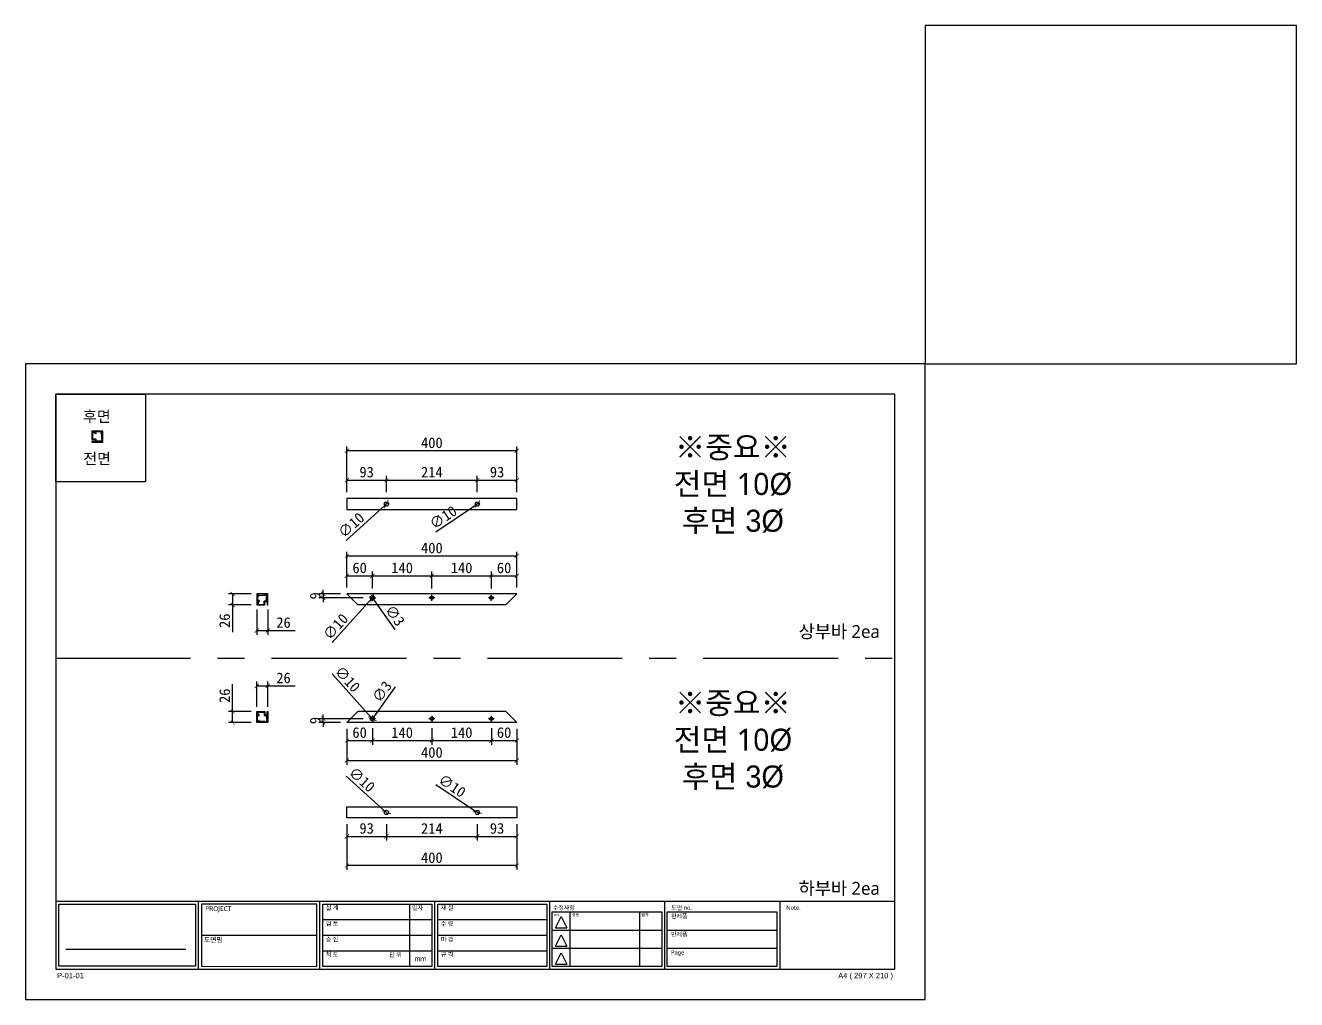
# Model space of a CAD drawing. Header units: millimetres. Extents: x -44117 to 256353, y -2095463 to 65325.
# Drawn here: x -36041 to -33049, y 52396 to 54691 of the extents above; entities that cross this region are included whole.
import ezdxf

# ---------------------------------------------------------------- set-up
doc = ezdxf.new("R2010")
doc.units = ezdxf.units.MM
doc.header["$LTSCALE"] = 10
doc.linetypes.add('CENTER', pattern=[50.8, 31.75, -6.35, 6.35, -6.35])
doc.layers.add('cen', color=1, linetype='CENTER')
doc.layers.add('도면층2', color=3, linetype='CENTER')
doc.styles.add('고딕', font='')
doc.styles.get('고딕').set_extended_font_data('HYgtrE')
doc.dimstyles.new('ISO-25', dxfattribs={"dimtxt": 2.5, "dimasz": 2.5, "dimexe": 1, "dimexo": 1, "dimtad": 1, "dimtxsty": 'Standard', "dimblk": 'ARCHTICK', "dimcen": 2.5, "dimadec": 0, "dimazin": 0, "dimtfac": 1, "dimtmove": 0, "dimatfit": 3, "dimfxl": 0, "dimarcsym": 0})

# ---------------------------------------------------------------- blocks, each defined once
blk = doc.blocks.new('A$C2EC13F1B')
at = {"color": 7}
for p, q in [((-3.67, -0.83), (-1.17, 4.17)), ((-1.17, 4.17), (1.33, -0.83))]:
    blk.add_line(p, q, dxfattribs=at)
blk.add_lwpolyline([(-3.67, -0.83), (1.33, -0.83)], dxfattribs=at)
blk = doc.blocks.new('a4 1scale')
at = {"color": 8}
for p, q in [((-15144.83, -4477.05), (-14867.83, -4477.05)), ((-15097.66, -4499.61), (-15097.66, -4477.05)), ((-15057.67, -4499.62), (-15057.67, -4477.06)), ((-15019.68, -4499.62), (-15019.68, -4477.06)), ((-14981.69, -4499.62), (-14981.69, -4477.06)), ((-14943.7, -4499.62), (-14943.7, -4477.06)), ((-14905.71, -4499.62), (-14905.71, -4477.06)), ((-15028.06, -4478.06), (-15028.06, -4498.62)), ((-14980.9, -4480.63), (-14944.7, -4480.63)), ((-14975.07, -4480.63), (-14975.07, -4498.62)), ((-14952.08, -4480.63), (-14952.08, -4498.62)), ((-14942.91, -4480.63), (-14906.71, -4480.63)), ((-15056.67, -4483.2), (-15020.68, -4483.2)), ((-15018.68, -4483.2), (-14982.69, -4483.2)), ((-15096.66, -4488.33), (-15058.67, -4488.34)), ((-15056.67, -4488.34), (-15020.68, -4488.34)), ((-15018.68, -4488.34), (-14982.69, -4488.34)), ((-14980.9, -4486.63), (-14944.7, -4486.63)), ((-14942.91, -4486.63), (-14906.71, -4486.63)), ((-15141.53, -4492.95), (-15101.88, -4492.95)), ((-15056.67, -4493.48), (-15020.68, -4493.48)), ((-15018.68, -4493.48), (-14982.69, -4493.48)), ((-14980.9, -4492.63), (-14944.7, -4492.63)), ((-14942.91, -4492.63), (-14906.71, -4492.63))]:
    blk.add_line(p, q, dxfattribs=at)
for points in [[(-15154.83, -4509.61), (-14857.83, -4509.61), (-14857.83, -4299.61), (-15154.83, -4299.61)], [(-15144.83, -4499.61), (-14867.83, -4499.61), (-14867.83, -4309.61), (-15144.83, -4309.61)]]:
    blk.add_lwpolyline(points, close=True)
for points in [[(-15143.82, -4478.05), (-15098.66, -4478.05), (-15098.66, -4498.61), (-15143.83, -4498.61)], [(-15058.67, -4478.06), (-15096.66, -4478.05), (-15096.66, -4498.61), (-15058.66, -4498.62)], [(-15056.67, -4478.06), (-15020.68, -4478.06), (-15020.68, -4498.62), (-15056.67, -4498.62)], [(-15018.68, -4478.06), (-14982.69, -4478.06), (-14982.69, -4498.62), (-15018.68, -4498.62)]]:
    blk.add_lwpolyline(points, close=True, dxfattribs=at)
for points in [[(-14944.7, -4480.63), (-14944.7, -4498.62), (-14980.9, -4498.62), (-14980.9, -4480.63)], [(-14906.71, -4480.63), (-14906.71, -4498.62), (-14942.91, -4498.62), (-14942.91, -4480.63)]]:
    blk.add_lwpolyline(points, dxfattribs=at)
at = {"color": 8, "xscale": 0.7469071166727064, "yscale": 0.7469071166727064, "zscale": 0.7469071166727064}
for p in [(-14977.06, -4485.3), (-14977.06, -4491.3), (-14977.06, -4497.29)]:
    blk.add_blockref('A$C2EC13F1B', p, dxfattribs=at)
at = {"color": 8, "style": '고딕'}
for s, insert, char_height, width, attachment_point in [('{\\fMalgun Gothic|b0|i0|c129|p50;PROJECT}', (-15095.45, -4478.74), 1.6004, 37.4801, 1), ('{\\fMalgun Gothic|b0|i0|c129|p50;설 계}', (-15055.65, -4478.55), 1.4003, 21.6513, 1), ('{\\fGulim|b0|i0|c129|p50;일자}', (-15027.2, -4478.57), 1.4, 24.7824, 1), ('{\\fMalgun Gothic|b0|i0|c129|p50;재 질}', (-15017.66, -4478.55), 1.4003, 21.6513, 1), ('{\\fMalgun Gothic|b0|i0|c129|p50;수정사항}', (-14980.67, -4478.55), 1.4003, 21.6513, 1), ('{\\fMalgun Gothic|b0|i0|c129|p50;no.}', (-14980.32, -4481.07), 0.96, 25.9815, 1), ('{\\fMalgun Gothic|b0|i0|c129|p50;내용}', (-14974.49, -4481.07), 0.96, 25.9815, 1), ('{\\fMalgun Gothic|b0|i0|c129|p50;일자}', (-14951.5, -4481.07), 0.96, 25.9815, 1), ('{\\fGulim|b0|i0|c129|p50;완\\fMalgun Gothic|b0|i0|c129|p50;제품}', (-14941.66, -4481.32), 1.4003, 21.6513, 1), ('{\\fMalgun Gothic|b0|i0|c129|p50;도면 no.}', (-14941.63, -4478.55), 1.4003, 21.6513, 1), ('{\\fMalgun Gothic|b0|i0|c129|p50;Note.}', (-14903.64, -4478.55), 1.4003, 21.6513, 1), ('{\\fMalgun Gothic|b0|i0|c129|p50;검 토}', (-15055.65, -4483.82), 1.4003, 21.6513, 1), ('{\\fMalgun Gothic|b0|i0|c129|p50;수 량}', (-15017.66, -4483.82), 1.4003, 21.6513, 1), ('{\\fMalgun Gothic|b0|i0|c129|p50;도면명}', (-15095.89, -4489.07), 1.6004, 37.4801, 1), ('{\\fMalgun Gothic|b0|i0|c129|p50;승 인}', (-15055.65, -4489.02), 1.4003, 21.6513, 1), ('{\\fMalgun Gothic|b0|i0|c129|p50;마 감}', (-15017.66, -4489.02), 1.4003, 21.6513, 1), ('{\\fMalgun Gothic|b0|i0|c129|p50;반제품}', (-14941.66, -4487.32), 1.4003, 21.6513, 1), ('{\\fMalgun Gothic|b0|i0|c129|p50;척 도 }', (-15055.65, -4494.02), 1.4003, 21.6513, 1), ('{\\fGulim|b0|i0|c129|p50;단 위}', (-15034.68, -4494.09), 1.4003, 21.6513, 1), ('{\\fMalgun Gothic|b0|i0|c129|p50;규 격 }', (-15017.66, -4494.02), 1.4003, 21.6513, 1), ('{\\fMalgun Gothic|b0|i0|c129|p50;Page}', (-14941.66, -4493.32), 1.4003, 21.6513, 1), ('mm', (-15024.45, -4496.13), 1.7, 15.2516, 5), ('{\\C8;P-01-01}', (-15144.37, -4500.78), 1.8004, 27.0059, 1), ('{\\C8;A4 ( 297 X 210 )}', (-14868.4, -4500.78), 1.8004, 27.0059, 3)]:
    blk.add_mtext(s, dxfattribs=dict(at, insert=insert, char_height=char_height, width=width, attachment_point=attachment_point))
blk = doc.blocks.new('_ArchTick')
at = {"color": 0, "linetype": 'ByBlock', "const_width": 0.15}
blk.add_lwpolyline([(-0.5, -0.5), (0.5, 0.5)], dxfattribs=at)
blk = doc.blocks.new('*D1053')
at = {"color": 0, "lineweight": -2}
for p, q in [((-35284, 53366.7), (-35284, 53451.2)), ((-35284, 53441.2), (-34884, 53441.2)), ((-34884, 53366.7), (-34884, 53451.2))]:
    blk.add_line(p, q, dxfattribs=at)
at = {"layer": 'Defpoints', "color": 0}
for p in [(-34884, 53441.2), (-35284, 53351.7), (-34884, 53351.7)]:
    blk.add_point(p, dxfattribs=at)
at = {"color": 0, "lineweight": -2, "xscale": 10, "yscale": 10, "zscale": 10, "rotation": 180}
blk.add_blockref('_ArchTick', (-35284, 53441.2), dxfattribs=at)
at = {"color": 0, "lineweight": -2, "xscale": 10, "yscale": 10, "zscale": 10}
blk.add_blockref('_ArchTick', (-34884, 53441.2), dxfattribs=at)
at = {"color": 0, "insert": (-35084, 53459.9), "char_height": 25, "attachment_point": 5}
blk.add_mtext('400', dxfattribs=at)
blk = doc.blocks.new('*D1054')
at = {"color": 0, "lineweight": -2}
for p, q in [((-35299, 53351.7), (-35349.8, 53351.7)), ((-35339.8, 53351.7), (-35339.8, 53361.7)), ((-35339.8, 53351.7), (-35339.8, 53342.7)), ((-35246, 53342.7), (-35349.8, 53342.7)), ((-35339.8, 53342.7), (-35339.8, 53332.7))]:
    blk.add_line(p, q, dxfattribs=at)
at = {"layer": 'Defpoints', "color": 0}
for p in [(-35284, 53351.7), (-35339.8, 53342.7), (-35231, 53342.7)]:
    blk.add_point(p, dxfattribs=at)
at = {"color": 0, "lineweight": -2, "xscale": 10, "yscale": 10, "zscale": 10}
for p, rotation in [((-35339.8, 53351.7), 270), ((-35339.8, 53342.7), 90)]:
    blk.add_blockref('_ArchTick', p, dxfattribs=dict(at, rotation=rotation))
at = {"color": 0, "insert": (-35358.6, 53347.2), "char_height": 25, "attachment_point": 5, "rotation": 90}
blk.add_mtext('9', dxfattribs=at)
blk = doc.blocks.new('*D1055')
at = {"color": 0, "lineweight": -2}
for p, q in [((-35224.9, 53343.9), (-35224.9, 53343.9)), ((-35224.9, 53343.9), (-35223.2, 53341.4)), ((-35170.3, 53267.9), (-35223.2, 53341.4))]:
    blk.add_line(p, q, dxfattribs=at)
at = {"layer": 'Defpoints', "color": 0}
for p in [(-35224.9, 53343.9), (-35223.2, 53341.4)]:
    blk.add_point(p, dxfattribs=at)
at = {"color": 0, "lineweight": -2, "xscale": 10, "yscale": 10, "zscale": 10}
for p, rotation in [((-35224.9, 53343.9), 305.7508162475174), ((-35223.2, 53341.4), 125.7508162475174)]:
    blk.add_blockref('_ArchTick', p, dxfattribs=dict(at, rotation=rotation))
at = {"color": 0, "insert": (-35170.9, 53300.9), "char_height": 25, "attachment_point": 5, "rotation": 305.7508}
blk.add_mtext('∅3', dxfattribs=at)
blk = doc.blocks.new('*D1056')
at = {"color": 0, "lineweight": -2}
for p, q in [((-35284, 53366.7), (-35284, 53404.3)), ((-35284, 53394.3), (-35224, 53394.3)), ((-35224, 53364.7), (-35224, 53404.3))]:
    blk.add_line(p, q, dxfattribs=at)
at = {"layer": 'Defpoints', "color": 0}
for p in [(-35224, 53394.3), (-35284, 53351.7), (-35224, 53349.7)]:
    blk.add_point(p, dxfattribs=at)
at = {"color": 0, "lineweight": -2, "xscale": 10, "yscale": 10, "zscale": 10, "rotation": 180}
blk.add_blockref('_ArchTick', (-35284, 53394.3), dxfattribs=at)
at = {"color": 0, "lineweight": -2, "xscale": 10, "yscale": 10, "zscale": 10}
blk.add_blockref('_ArchTick', (-35224, 53394.3), dxfattribs=at)
at = {"color": 0, "insert": (-35254, 53413), "char_height": 25, "attachment_point": 5}
blk.add_mtext('60', dxfattribs=at)
blk = doc.blocks.new('*D1057')
at = {"color": 0, "lineweight": -2}
for p, q in [((-35224, 53364.7), (-35224, 53404.3)), ((-35224, 53394.3), (-35084, 53394.3)), ((-35084, 53366.7), (-35084, 53404.3))]:
    blk.add_line(p, q, dxfattribs=at)
at = {"layer": 'Defpoints', "color": 0}
for p in [(-35084, 53394.3), (-35224, 53349.7), (-35084, 53351.7)]:
    blk.add_point(p, dxfattribs=at)
at = {"color": 0, "lineweight": -2, "xscale": 10, "yscale": 10, "zscale": 10, "rotation": 180}
blk.add_blockref('_ArchTick', (-35224, 53394.3), dxfattribs=at)
at = {"color": 0, "lineweight": -2, "xscale": 10, "yscale": 10, "zscale": 10}
blk.add_blockref('_ArchTick', (-35084, 53394.3), dxfattribs=at)
at = {"color": 0, "insert": (-35154, 53413), "char_height": 25, "attachment_point": 5}
blk.add_mtext('140', dxfattribs=at)
blk = doc.blocks.new('*D1058')
at = {"color": 0, "lineweight": -2}
for p, q in [((-35084, 53364.7), (-35084, 53404.3)), ((-35084, 53394.3), (-34944, 53394.3)), ((-34944, 53364.7), (-34944, 53404.3))]:
    blk.add_line(p, q, dxfattribs=at)
at = {"layer": 'Defpoints', "color": 0}
for p in [(-34944, 53394.3), (-35084, 53349.7), (-34944, 53349.7)]:
    blk.add_point(p, dxfattribs=at)
at = {"color": 0, "lineweight": -2, "xscale": 10, "yscale": 10, "zscale": 10, "rotation": 180}
blk.add_blockref('_ArchTick', (-35084, 53394.3), dxfattribs=at)
at = {"color": 0, "lineweight": -2, "xscale": 10, "yscale": 10, "zscale": 10}
blk.add_blockref('_ArchTick', (-34944, 53394.3), dxfattribs=at)
at = {"color": 0, "insert": (-35014, 53413), "char_height": 25, "attachment_point": 5}
blk.add_mtext('140', dxfattribs=at)
blk = doc.blocks.new('*D1059')
at = {"color": 0, "lineweight": -2}
for p, q in [((-34944, 53364.7), (-34944, 53404.3)), ((-34944, 53394.3), (-34884, 53394.3)), ((-34884, 53366.7), (-34884, 53404.3))]:
    blk.add_line(p, q, dxfattribs=at)
at = {"layer": 'Defpoints', "color": 0}
for p in [(-34884, 53394.3), (-34944, 53349.7), (-34884, 53351.7)]:
    blk.add_point(p, dxfattribs=at)
at = {"color": 0, "lineweight": -2, "xscale": 10, "yscale": 10, "zscale": 10, "rotation": 180}
blk.add_blockref('_ArchTick', (-34944, 53394.3), dxfattribs=at)
at = {"color": 0, "lineweight": -2, "xscale": 10, "yscale": 10, "zscale": 10}
blk.add_blockref('_ArchTick', (-34884, 53394.3), dxfattribs=at)
at = {"color": 0, "insert": (-34914, 53413), "char_height": 25, "attachment_point": 5}
blk.add_mtext('60', dxfattribs=at)
blk = doc.blocks.new('*D1060')
at = {"color": 0, "lineweight": -2}
for p, q in [((-35318.8, 53237.3), (-35227.4, 53338.9)), ((-35220.7, 53346.4), (-35227.4, 53338.9)), ((-35220.7, 53346.4), (-35220.7, 53346.4))]:
    blk.add_line(p, q, dxfattribs=at)
at = {"layer": 'Defpoints', "color": 0}
for p in [(-35227.4, 53338.9), (-35220.7, 53346.4)]:
    blk.add_point(p, dxfattribs=at)
at = {"color": 0, "lineweight": -2, "xscale": 10, "yscale": 10, "zscale": 10}
for p, rotation in [((-35220.7, 53346.4), 228.0338680036029), ((-35227.4, 53338.9), 48.03386800360285)]:
    blk.add_blockref('_ArchTick', p, dxfattribs=dict(at, rotation=rotation))
at = {"color": 0, "insert": (-35310.5, 53274.6), "char_height": 25, "attachment_point": 5, "rotation": 48.0339}
blk.add_mtext('∅10', dxfattribs=at)
blk = doc.blocks.new('*D1061')
at = {"color": 0, "lineweight": -2}
for p, q in [((-35286, 53477.7), (-35194.8, 53560.1)), ((-35187.3, 53566.8), (-35194.8, 53560.1)), ((-35187.3, 53566.8), (-35187.3, 53566.8))]:
    blk.add_line(p, q, dxfattribs=at)
at = {"layer": 'Defpoints', "color": 0}
for p in [(-35194.8, 53560.1), (-35187.3, 53566.8)]:
    blk.add_point(p, dxfattribs=at)
at = {"color": 0, "lineweight": -2, "xscale": 10, "yscale": 10, "zscale": 10}
for p, rotation in [((-35194.8, 53560.1), 42.09175071871876), ((-35187.3, 53566.8), 222.0917507187187)]:
    blk.add_blockref('_ArchTick', p, dxfattribs=dict(at, rotation=rotation))
at = {"color": 0, "insert": (-35273.8, 53513.9), "char_height": 25, "attachment_point": 5, "rotation": 42.0918}
blk.add_mtext('∅10', dxfattribs=at)
blk = doc.blocks.new('*D1062')
at = {"color": 0, "lineweight": -2}
for p, q in [((-35074.5, 53497.8), (-34981.2, 53560.6)), ((-34972.9, 53566.2), (-34981.2, 53560.6)), ((-34972.9, 53566.2), (-34972.9, 53566.2))]:
    blk.add_line(p, q, dxfattribs=at)
at = {"layer": 'Defpoints', "color": 0}
for p in [(-34981.2, 53560.6), (-34972.9, 53566.2)]:
    blk.add_point(p, dxfattribs=at)
at = {"color": 0, "lineweight": -2, "xscale": 10, "yscale": 10, "zscale": 10}
for p, rotation in [((-34981.2, 53560.6), 33.96106678811449), ((-34972.9, 53566.2), 213.9610667881145)]:
    blk.add_blockref('_ArchTick', p, dxfattribs=dict(at, rotation=rotation))
at = {"color": 0, "insert": (-35057.3, 53532), "char_height": 25, "attachment_point": 5, "rotation": 33.9611}
blk.add_mtext('∅10', dxfattribs=at)
blk = doc.blocks.new('*D1063')
at = {"color": 0, "lineweight": -2}
for p, q in [((-35284, 53591.4), (-35284, 53629.8)), ((-35284, 53619.8), (-35191, 53619.8)), ((-35191, 53591.4), (-35191, 53629.8))]:
    blk.add_line(p, q, dxfattribs=at)
at = {"layer": 'Defpoints', "color": 0}
for p in [(-35191, 53619.8), (-35284, 53576.4), (-35191, 53576.4)]:
    blk.add_point(p, dxfattribs=at)
at = {"color": 0, "lineweight": -2, "xscale": 10, "yscale": 10, "zscale": 10, "rotation": 180}
blk.add_blockref('_ArchTick', (-35284, 53619.8), dxfattribs=at)
at = {"color": 0, "lineweight": -2, "xscale": 10, "yscale": 10, "zscale": 10}
blk.add_blockref('_ArchTick', (-35191, 53619.8), dxfattribs=at)
at = {"color": 0, "insert": (-35237.5, 53638.6), "char_height": 25, "attachment_point": 5}
blk.add_mtext('93', dxfattribs=at)
blk = doc.blocks.new('*D965')
at = {"color": 0, "lineweight": -2}
for p, q in [((-35191, 53591.4), (-35191, 53629.8)), ((-35191, 53619.8), (-34977, 53619.8)), ((-34977, 53591.4), (-34977, 53629.8))]:
    blk.add_line(p, q, dxfattribs=at)
at = {"layer": 'Defpoints', "color": 0}
for p in [(-34977, 53619.8), (-35191, 53576.4), (-34977, 53576.4)]:
    blk.add_point(p, dxfattribs=at)
at = {"color": 0, "lineweight": -2, "xscale": 10, "yscale": 10, "zscale": 10, "rotation": 180}
blk.add_blockref('_ArchTick', (-35191, 53619.8), dxfattribs=at)
at = {"color": 0, "lineweight": -2, "xscale": 10, "yscale": 10, "zscale": 10}
blk.add_blockref('_ArchTick', (-34977, 53619.8), dxfattribs=at)
at = {"color": 0, "insert": (-35084, 53638.6), "char_height": 25, "attachment_point": 5}
blk.add_mtext('214', dxfattribs=at)
blk = doc.blocks.new('*D1064')
at = {"color": 0, "lineweight": -2}
for p, q in [((-34977, 53591.4), (-34977, 53629.8)), ((-34977, 53619.8), (-34884, 53619.8)), ((-34884, 53591.4), (-34884, 53629.8))]:
    blk.add_line(p, q, dxfattribs=at)
at = {"layer": 'Defpoints', "color": 0}
for p in [(-34884, 53619.8), (-34977, 53576.4), (-34884, 53576.4)]:
    blk.add_point(p, dxfattribs=at)
at = {"color": 0, "lineweight": -2, "xscale": 10, "yscale": 10, "zscale": 10, "rotation": 180}
blk.add_blockref('_ArchTick', (-34977, 53619.8), dxfattribs=at)
at = {"color": 0, "lineweight": -2, "xscale": 10, "yscale": 10, "zscale": 10}
blk.add_blockref('_ArchTick', (-34884, 53619.8), dxfattribs=at)
at = {"color": 0, "insert": (-34930.5, 53638.6), "char_height": 25, "attachment_point": 5}
blk.add_mtext('93', dxfattribs=at)
blk = doc.blocks.new('*D966')
at = {"color": 0, "lineweight": -2}
for p, q in [((-35284, 53591.4), (-35284, 53698.9)), ((-34884, 53688.9), (-35284, 53688.9)), ((-34884, 53591.4), (-34884, 53698.9))]:
    blk.add_line(p, q, dxfattribs=at)
at = {"layer": 'Defpoints', "color": 0}
for p in [(-35284, 53688.9), (-35284, 53576.4), (-34884, 53576.4)]:
    blk.add_point(p, dxfattribs=at)
at = {"color": 0, "lineweight": -2, "xscale": 10, "yscale": 10, "zscale": 10, "rotation": 180}
blk.add_blockref('_ArchTick', (-35284, 53688.9), dxfattribs=at)
at = {"color": 0, "lineweight": -2, "xscale": 10, "yscale": 10, "zscale": 10}
blk.add_blockref('_ArchTick', (-34884, 53688.9), dxfattribs=at)
at = {"color": 0, "insert": (-35084, 53707.6), "char_height": 25, "attachment_point": 5}
blk.add_mtext('400', dxfattribs=at)
blk = doc.blocks.new('*D1206')
at = {"color": 0, "lineweight": -2}
for p, q in [((-35284, 53033.9), (-35284, 52949.3)), ((-34884, 53033.9), (-34884, 52949.3)), ((-35284, 52959.3), (-34884, 52959.3))]:
    blk.add_line(p, q, dxfattribs=at)
at = {"layer": 'Defpoints', "color": 0}
for p in [(-35284, 53048.9), (-34884, 53048.9), (-34884, 52959.3)]:
    blk.add_point(p, dxfattribs=at)
at = {"color": 0, "lineweight": -2, "xscale": 10, "yscale": 10, "zscale": 10, "rotation": 180}
blk.add_blockref('_ArchTick', (-35284, 52959.3), dxfattribs=at)
at = {"color": 0, "lineweight": -2, "xscale": 10, "yscale": 10, "zscale": 10}
blk.add_blockref('_ArchTick', (-34884, 52959.3), dxfattribs=at)
at = {"color": 0, "insert": (-35084, 52978.1), "char_height": 25, "attachment_point": 5}
blk.add_mtext('400', dxfattribs=at)
blk = doc.blocks.new('*D1207')
at = {"color": 0, "lineweight": -2}
for p, q in [((-35246, 53057.9), (-35349.8, 53057.9)), ((-35339.8, 53057.9), (-35339.8, 53067.9)), ((-35339.8, 53048.9), (-35339.8, 53057.9)), ((-35299, 53048.9), (-35349.8, 53048.9)), ((-35339.8, 53048.9), (-35339.8, 53038.9))]:
    blk.add_line(p, q, dxfattribs=at)
at = {"layer": 'Defpoints', "color": 0}
for p in [(-35339.8, 53057.9), (-35231, 53057.9), (-35284, 53048.9)]:
    blk.add_point(p, dxfattribs=at)
at = {"color": 0, "lineweight": -2, "xscale": 10, "yscale": 10, "zscale": 10}
for p, rotation in [((-35339.8, 53057.9), 270), ((-35339.8, 53048.9), 90)]:
    blk.add_blockref('_ArchTick', p, dxfattribs=dict(at, rotation=rotation))
at = {"color": 0, "insert": (-35358.6, 53053.4), "char_height": 25, "attachment_point": 5, "rotation": 90}
blk.add_mtext('9', dxfattribs=at)
blk = doc.blocks.new('*D1208')
at = {"color": 0, "lineweight": -2}
for p, q in [((-35170.3, 53132.6), (-35223.2, 53059.1)), ((-35224.9, 53056.6), (-35223.2, 53059.1)), ((-35224.9, 53056.6), (-35224.9, 53056.6))]:
    blk.add_line(p, q, dxfattribs=at)
at = {"layer": 'Defpoints', "color": 0}
for p in [(-35224.9, 53056.6), (-35223.2, 53059.1)]:
    blk.add_point(p, dxfattribs=at)
at = {"color": 0, "lineweight": -2, "xscale": 10, "yscale": 10, "zscale": 10}
for p, rotation in [((-35224.9, 53056.6), 54.24918375270812), ((-35223.2, 53059.1), 234.2491837527081)]:
    blk.add_blockref('_ArchTick', p, dxfattribs=dict(at, rotation=rotation))
at = {"color": 0, "insert": (-35201.3, 53121.5), "char_height": 25, "attachment_point": 5, "rotation": 54.2492}
blk.add_mtext('∅3', dxfattribs=at)
blk = doc.blocks.new('*D1209')
at = {"color": 0, "lineweight": -2}
for p, q in [((-35284, 53033.9), (-35284, 52996.3)), ((-35224, 53035.9), (-35224, 52996.3)), ((-35284, 53006.3), (-35224, 53006.3))]:
    blk.add_line(p, q, dxfattribs=at)
at = {"layer": 'Defpoints', "color": 0}
for p in [(-35224, 53050.9), (-35284, 53048.9), (-35224, 53006.3)]:
    blk.add_point(p, dxfattribs=at)
at = {"color": 0, "lineweight": -2, "xscale": 10, "yscale": 10, "zscale": 10, "rotation": 180}
blk.add_blockref('_ArchTick', (-35284, 53006.3), dxfattribs=at)
at = {"color": 0, "lineweight": -2, "xscale": 10, "yscale": 10, "zscale": 10}
blk.add_blockref('_ArchTick', (-35224, 53006.3), dxfattribs=at)
at = {"color": 0, "insert": (-35254, 53025), "char_height": 25, "attachment_point": 5}
blk.add_mtext('60', dxfattribs=at)
blk = doc.blocks.new('*D1198')
at = {"color": 0, "lineweight": -2}
for p, q in [((-35224, 53035.9), (-35224, 52996.3)), ((-35084, 53033.9), (-35084, 52996.3)), ((-35224, 53006.3), (-35084, 53006.3))]:
    blk.add_line(p, q, dxfattribs=at)
at = {"layer": 'Defpoints', "color": 0}
for p in [(-35224, 53050.9), (-35084, 53048.9), (-35084, 53006.3)]:
    blk.add_point(p, dxfattribs=at)
at = {"color": 0, "lineweight": -2, "xscale": 10, "yscale": 10, "zscale": 10, "rotation": 180}
blk.add_blockref('_ArchTick', (-35224, 53006.3), dxfattribs=at)
at = {"color": 0, "lineweight": -2, "xscale": 10, "yscale": 10, "zscale": 10}
blk.add_blockref('_ArchTick', (-35084, 53006.3), dxfattribs=at)
at = {"color": 0, "insert": (-35154, 53025), "char_height": 25, "attachment_point": 5}
blk.add_mtext('140', dxfattribs=at)
blk = doc.blocks.new('*D1199')
at = {"color": 0, "lineweight": -2}
for p, q in [((-35084, 53035.9), (-35084, 52996.3)), ((-34944, 53035.9), (-34944, 52996.3)), ((-35084, 53006.3), (-34944, 53006.3))]:
    blk.add_line(p, q, dxfattribs=at)
at = {"layer": 'Defpoints', "color": 0}
for p in [(-35084, 53050.9), (-34944, 53050.9), (-34944, 53006.3)]:
    blk.add_point(p, dxfattribs=at)
at = {"color": 0, "lineweight": -2, "xscale": 10, "yscale": 10, "zscale": 10, "rotation": 180}
blk.add_blockref('_ArchTick', (-35084, 53006.3), dxfattribs=at)
at = {"color": 0, "lineweight": -2, "xscale": 10, "yscale": 10, "zscale": 10}
blk.add_blockref('_ArchTick', (-34944, 53006.3), dxfattribs=at)
at = {"color": 0, "insert": (-35014, 53025), "char_height": 25, "attachment_point": 5}
blk.add_mtext('140', dxfattribs=at)
blk = doc.blocks.new('*D1200')
at = {"color": 0, "lineweight": -2}
for p, q in [((-34944, 53035.9), (-34944, 52996.3)), ((-34884, 53033.9), (-34884, 52996.3)), ((-34944, 53006.3), (-34884, 53006.3))]:
    blk.add_line(p, q, dxfattribs=at)
at = {"layer": 'Defpoints', "color": 0}
for p in [(-34944, 53050.9), (-34884, 53048.9), (-34884, 53006.3)]:
    blk.add_point(p, dxfattribs=at)
at = {"color": 0, "lineweight": -2, "xscale": 10, "yscale": 10, "zscale": 10, "rotation": 180}
blk.add_blockref('_ArchTick', (-34944, 53006.3), dxfattribs=at)
at = {"color": 0, "lineweight": -2, "xscale": 10, "yscale": 10, "zscale": 10}
blk.add_blockref('_ArchTick', (-34884, 53006.3), dxfattribs=at)
at = {"color": 0, "insert": (-34914, 53025), "char_height": 25, "attachment_point": 5}
blk.add_mtext('60', dxfattribs=at)
blk = doc.blocks.new('*D1201')
at = {"color": 0, "lineweight": -2}
for p, q in [((-35318.8, 53163.3), (-35227.4, 53061.6)), ((-35220.7, 53054.1), (-35227.4, 53061.6)), ((-35220.7, 53054.1), (-35220.7, 53054.1))]:
    blk.add_line(p, q, dxfattribs=at)
at = {"layer": 'Defpoints', "color": 0}
for p in [(-35227.4, 53061.6), (-35220.7, 53054.1)]:
    blk.add_point(p, dxfattribs=at)
at = {"color": 0, "lineweight": -2, "xscale": 10, "yscale": 10, "zscale": 10}
for p, rotation in [((-35227.4, 53061.6), 311.9661319963661), ((-35220.7, 53054.1), 131.9661319963662)]:
    blk.add_blockref('_ArchTick', p, dxfattribs=dict(at, rotation=rotation))
at = {"color": 0, "insert": (-35282.6, 53151), "char_height": 25, "attachment_point": 5, "rotation": 311.9661}
blk.add_mtext('∅10', dxfattribs=at)
blk = doc.blocks.new('*D1202')
at = {"color": 0, "lineweight": -2}
for p, q in [((-35286, 52922.8), (-35194.8, 52840.4)), ((-35187.3, 52833.7), (-35194.8, 52840.4)), ((-35187.3, 52833.7), (-35187.3, 52833.7))]:
    blk.add_line(p, q, dxfattribs=at)
at = {"layer": 'Defpoints', "color": 0}
for p in [(-35194.8, 52840.4), (-35187.3, 52833.7)]:
    blk.add_point(p, dxfattribs=at)
at = {"color": 0, "lineweight": -2, "xscale": 10, "yscale": 10, "zscale": 10}
for p, rotation in [((-35194.8, 52840.4), 317.9082492813371), ((-35187.3, 52833.7), 137.9082492813372)]:
    blk.add_blockref('_ArchTick', p, dxfattribs=dict(at, rotation=rotation))
at = {"color": 0, "insert": (-35248.7, 52914.4), "char_height": 25, "attachment_point": 5, "rotation": 317.9082}
blk.add_mtext('∅10', dxfattribs=at)
blk = doc.blocks.new('*D1203')
at = {"color": 0, "lineweight": -2}
for p, q in [((-35074.5, 52902.7), (-34981.2, 52839.9)), ((-34972.9, 52834.3), (-34981.2, 52839.9)), ((-34972.9, 52834.3), (-34972.9, 52834.3))]:
    blk.add_line(p, q, dxfattribs=at)
at = {"layer": 'Defpoints', "color": 0}
for p in [(-34981.2, 52839.9), (-34972.9, 52834.3)]:
    blk.add_point(p, dxfattribs=at)
at = {"color": 0, "lineweight": -2, "xscale": 10, "yscale": 10, "zscale": 10}
for p, rotation in [((-34981.2, 52839.9), 326.0389332118509), ((-34972.9, 52834.3), 146.0389332118509)]:
    blk.add_blockref('_ArchTick', p, dxfattribs=dict(at, rotation=rotation))
at = {"color": 0, "insert": (-35036.4, 52899.7), "char_height": 25, "attachment_point": 5, "rotation": 326.0389}
blk.add_mtext('∅10', dxfattribs=at)
blk = doc.blocks.new('*D1204')
at = {"color": 0, "lineweight": -2}
for p, q in [((-35284, 52809.1), (-35284, 52770.7)), ((-35284, 52780.7), (-35191, 52780.7)), ((-35191, 52809.1), (-35191, 52770.7))]:
    blk.add_line(p, q, dxfattribs=at)
at = {"layer": 'Defpoints', "color": 0}
for p in [(-35284, 52824.1), (-35191, 52824.1), (-35191, 52780.7)]:
    blk.add_point(p, dxfattribs=at)
at = {"color": 0, "lineweight": -2, "xscale": 10, "yscale": 10, "zscale": 10, "rotation": 180}
blk.add_blockref('_ArchTick', (-35284, 52780.7), dxfattribs=at)
at = {"color": 0, "lineweight": -2, "xscale": 10, "yscale": 10, "zscale": 10}
blk.add_blockref('_ArchTick', (-35191, 52780.7), dxfattribs=at)
at = {"color": 0, "insert": (-35237.5, 52799.4), "char_height": 25, "attachment_point": 5}
blk.add_mtext('93', dxfattribs=at)
blk = doc.blocks.new('*D1196')
at = {"color": 0, "lineweight": -2}
for p, q in [((-35191, 52809.1), (-35191, 52770.7)), ((-35191, 52780.7), (-34977, 52780.7)), ((-34977, 52809.1), (-34977, 52770.7))]:
    blk.add_line(p, q, dxfattribs=at)
at = {"layer": 'Defpoints', "color": 0}
for p in [(-35191, 52824.1), (-34977, 52824.1), (-34977, 52780.7)]:
    blk.add_point(p, dxfattribs=at)
at = {"color": 0, "lineweight": -2, "xscale": 10, "yscale": 10, "zscale": 10, "rotation": 180}
blk.add_blockref('_ArchTick', (-35191, 52780.7), dxfattribs=at)
at = {"color": 0, "lineweight": -2, "xscale": 10, "yscale": 10, "zscale": 10}
blk.add_blockref('_ArchTick', (-34977, 52780.7), dxfattribs=at)
at = {"color": 0, "insert": (-35084, 52799.4), "char_height": 25, "attachment_point": 5}
blk.add_mtext('214', dxfattribs=at)
blk = doc.blocks.new('*D1205')
at = {"color": 0, "lineweight": -2}
for p, q in [((-34977, 52809.1), (-34977, 52770.7)), ((-34977, 52780.7), (-34884, 52780.7)), ((-34884, 52809.1), (-34884, 52770.7))]:
    blk.add_line(p, q, dxfattribs=at)
at = {"layer": 'Defpoints', "color": 0}
for p in [(-34977, 52824.1), (-34884, 52824.1), (-34884, 52780.7)]:
    blk.add_point(p, dxfattribs=at)
at = {"color": 0, "lineweight": -2, "xscale": 10, "yscale": 10, "zscale": 10, "rotation": 180}
blk.add_blockref('_ArchTick', (-34977, 52780.7), dxfattribs=at)
at = {"color": 0, "lineweight": -2, "xscale": 10, "yscale": 10, "zscale": 10}
blk.add_blockref('_ArchTick', (-34884, 52780.7), dxfattribs=at)
at = {"color": 0, "insert": (-34930.5, 52799.4), "char_height": 25, "attachment_point": 5}
blk.add_mtext('93', dxfattribs=at)
blk = doc.blocks.new('*D1197')
at = {"color": 0, "lineweight": -2}
for p, q in [((-35284, 52809.1), (-35284, 52701.7)), ((-34884, 52809.1), (-34884, 52701.7)), ((-34884, 52711.7), (-35284, 52711.7))]:
    blk.add_line(p, q, dxfattribs=at)
at = {"layer": 'Defpoints', "color": 0}
for p in [(-35284, 52824.1), (-34884, 52824.1), (-35284, 52711.7)]:
    blk.add_point(p, dxfattribs=at)
at = {"color": 0, "lineweight": -2, "xscale": 10, "yscale": 10, "zscale": 10, "rotation": 180}
blk.add_blockref('_ArchTick', (-35284, 52711.7), dxfattribs=at)
at = {"color": 0, "lineweight": -2, "xscale": 10, "yscale": 10, "zscale": 10}
blk.add_blockref('_ArchTick', (-34884, 52711.7), dxfattribs=at)
at = {"color": 0, "insert": (-35084, 52730.4), "char_height": 25, "attachment_point": 5}
blk.add_mtext('400', dxfattribs=at)
blk = doc.blocks.new('*D1242')
at = {"color": 0, "lineweight": -2}
for p, q in [((-35509.2, 53351.7), (-35562.9, 53351.7)), ((-35552.9, 53351.7), (-35552.9, 53325.7)), ((-35509.2, 53325.7), (-35562.9, 53325.7)), ((-35552.9, 53325.7), (-35552.9, 53261.5))]:
    blk.add_line(p, q, dxfattribs=at)
at = {"layer": 'Defpoints', "color": 0}
for p in [(-35494.2, 53351.7), (-35552.9, 53325.7), (-35494.2, 53325.7)]:
    blk.add_point(p, dxfattribs=at)
at = {"color": 0, "lineweight": -2, "xscale": 10, "yscale": 10, "zscale": 10}
for p, rotation in [((-35552.9, 53351.7), 90), ((-35552.9, 53325.7), 270)]:
    blk.add_blockref('_ArchTick', p, dxfattribs=dict(at, rotation=rotation))
at = {"color": 0, "insert": (-35571.7, 53288.6), "char_height": 25, "attachment_point": 5, "rotation": 90}
blk.add_mtext('26', dxfattribs=at)
blk = doc.blocks.new('*D1243')
at = {"color": 0, "lineweight": -2}
for p, q in [((-35496.2, 53314.7), (-35496.2, 53255.5)), ((-35470.2, 53314.7), (-35470.2, 53255.5)), ((-35496.2, 53265.5), (-35470.2, 53265.5)), ((-35470.2, 53265.5), (-35406.1, 53265.5))]:
    blk.add_line(p, q, dxfattribs=at)
at = {"layer": 'Defpoints', "color": 0}
for p in [(-35496.2, 53329.7), (-35470.2, 53329.7), (-35470.2, 53265.5)]:
    blk.add_point(p, dxfattribs=at)
at = {"color": 0, "lineweight": -2, "xscale": 10, "yscale": 10, "zscale": 10, "rotation": 180}
blk.add_blockref('_ArchTick', (-35496.2, 53265.5), dxfattribs=at)
at = {"color": 0, "lineweight": -2, "xscale": 10, "yscale": 10, "zscale": 10}
blk.add_blockref('_ArchTick', (-35470.2, 53265.5), dxfattribs=at)
at = {"color": 0, "insert": (-35433.2, 53284.2), "char_height": 25, "attachment_point": 5}
blk.add_mtext('26', dxfattribs=at)
blk = doc.blocks.new('*D1240')
at = {"color": 0, "lineweight": -2}
for p, q in [((-35552.9, 53074.9), (-35552.9, 53139)), ((-35509.2, 53074.9), (-35562.9, 53074.9)), ((-35552.9, 53048.9), (-35552.9, 53074.9)), ((-35509.2, 53048.9), (-35562.9, 53048.9))]:
    blk.add_line(p, q, dxfattribs=at)
at = {"layer": 'Defpoints', "color": 0}
for p in [(-35552.9, 53074.9), (-35494.2, 53074.9), (-35494.2, 53048.9)]:
    blk.add_point(p, dxfattribs=at)
at = {"color": 0, "lineweight": -2, "xscale": 10, "yscale": 10, "zscale": 10}
for p, rotation in [((-35552.9, 53074.9), 90), ((-35552.9, 53048.9), 270)]:
    blk.add_blockref('_ArchTick', p, dxfattribs=dict(at, rotation=rotation))
at = {"color": 0, "insert": (-35571.7, 53111.9), "char_height": 25, "attachment_point": 5, "rotation": 90}
blk.add_mtext('26', dxfattribs=at)
blk = doc.blocks.new('*D1241')
at = {"color": 0, "lineweight": -2}
for p, q in [((-35496.2, 53085.8), (-35496.2, 53145.1)), ((-35470.2, 53085.8), (-35470.2, 53145.1)), ((-35496.2, 53135.1), (-35470.2, 53135.1)), ((-35470.2, 53135.1), (-35406.1, 53135.1))]:
    blk.add_line(p, q, dxfattribs=at)
at = {"layer": 'Defpoints', "color": 0}
for p in [(-35470.2, 53135.1), (-35496.2, 53070.8), (-35470.2, 53070.8)]:
    blk.add_point(p, dxfattribs=at)
at = {"color": 0, "lineweight": -2, "xscale": 10, "yscale": 10, "zscale": 10, "rotation": 180}
blk.add_blockref('_ArchTick', (-35496.2, 53135.1), dxfattribs=at)
at = {"color": 0, "lineweight": -2, "xscale": 10, "yscale": 10, "zscale": 10}
blk.add_blockref('_ArchTick', (-35470.2, 53135.1), dxfattribs=at)
at = {"color": 0, "insert": (-35433.2, 53153.8), "char_height": 25, "attachment_point": 5}
blk.add_mtext('26', dxfattribs=at)

msp = doc.modelspace()

# ---------------------------------------------------------------- linework, layer by layer
for p, q in [((-35877.05756, 53731.98084), (-35883.05756, 53731.98084)), ((-35883.05756, 53731.98084), (-35883.05756, 53717.18084)), ((-35883.05756, 53717.18084), (-35876.55756, 53717.18084)), ((-35877.05756, 53729.78084), (-35877.05756, 53731.98084)), ((-35874.35756, 53729.48084), (-35876.75756, 53729.48084)), ((-35876.55756, 53717.18084), (-35875.35756, 53717.18084)), ((-35860.05756, 53733.48084), (-35876.05756, 53733.48084)), ((-35876.05756, 53733.48084), (-35876.05756, 53730.48084)), ((-35876.05756, 53730.48084), (-35874.35756, 53730.48084)), ((-35875.05756, 53716.88084), (-35875.05756, 53715.68084)), ((-35875.05756, 53715.68084), (-35875.05756, 53711.98084)), ((-35875.05756, 53715.68084), (-35875.05756, 53715.68084)), ((-35875.05756, 53711.98084), (-35860.05756, 53711.98084)), ((-35874.05756, 53730.18084), (-35874.05756, 53729.78084)), ((-35863.05756, 53729.78084), (-35863.05756, 53730.18084)), ((-35862.75756, 53730.48084), (-35860.05756, 53730.48084)), ((-35861.55756, 53729.48084), (-35862.75756, 53729.48084)), ((-35861.55756, 53729.48084), (-35861.55756, 53715.98084)), ((-35860.05756, 53715.98084), (-35861.55756, 53715.98084)), ((-35860.05756, 53730.48084), (-35860.05756, 53733.48084)), ((-35860.05756, 53711.98084), (-35860.05756, 53715.98084)), ((-34884.04549, 53576.42976), (-35284.04549, 53576.42976)), ((-35284.04549, 53576.42976), (-35284.04549, 53550.42976)), ((-34884.04549, 53550.42976), (-34884.04549, 53576.42976)), ((-35284.04549, 53550.42976), (-34884.04549, 53550.42976)), ((-35491.7373, 53350.16057), (-35494.7373, 53350.16057)), ((-35494.7373, 53350.16057), (-35494.7373, 53334.16057)), ((-35491.7373, 53347.46057), (-35491.7373, 53350.16057)), ((-35473.2373, 53350.16057), (-35477.2373, 53350.16057)), ((-35477.2373, 53350.16057), (-35477.2373, 53348.66057)), ((-35473.2373, 53335.16057), (-35473.2373, 53350.16057)), ((-34884.04549, 53351.66057), (-35284.04549, 53351.66057)), ((-35258.04549, 53325.66057), (-35284.04549, 53351.66057)), ((-34910.04549, 53325.66057), (-34884.04549, 53351.66057)), ((-35494.7373, 53334.16057), (-35491.7373, 53334.16057)), ((-35491.0373, 53333.16057), (-35493.2373, 53333.16057)), ((-35493.2373, 53333.16057), (-35493.2373, 53327.16057)), ((-35493.2373, 53327.16057), (-35478.4373, 53327.16057)), ((-35491.7373, 53334.16057), (-35491.7373, 53335.86057)), ((-35491.0373, 53347.16057), (-35491.4373, 53347.16057)), ((-35491.4373, 53336.16057), (-35491.0373, 53336.16057)), ((-35490.7373, 53348.66057), (-35490.7373, 53347.46057)), ((-35490.7373, 53348.66057), (-35477.2373, 53348.66057)), ((-35490.7373, 53335.86057), (-35490.7373, 53333.46057)), ((-35478.4373, 53333.66057), (-35478.4373, 53334.86057)), ((-35478.4373, 53327.16057), (-35478.4373, 53333.66057)), ((-35478.1373, 53335.16057), (-35476.9373, 53335.16057)), ((-35476.9373, 53335.16057), (-35473.2373, 53335.16057)), ((-35476.9373, 53335.16057), (-35476.9373, 53335.16057)), ((-34910.04549, 53325.66057), (-35258.04549, 53325.66057)), ((-35494.7373, 53050.35682), (-35494.7373, 53066.35682)), ((-35494.7373, 53066.35682), (-35491.7373, 53066.35682)), ((-35491.7373, 53050.35682), (-35494.7373, 53050.35682)), ((-35493.2373, 53067.35682), (-35493.2373, 53073.35682)), ((-35493.2373, 53073.35682), (-35478.4373, 53073.35682)), ((-35491.0373, 53067.35682), (-35493.2373, 53067.35682)), ((-35491.7373, 53066.35682), (-35491.7373, 53064.65682)), ((-35491.7373, 53053.05682), (-35491.7373, 53050.35682)), ((-35491.4373, 53064.35682), (-35491.0373, 53064.35682)), ((-35491.0373, 53053.35682), (-35491.4373, 53053.35682)), ((-35490.7373, 53064.65682), (-35490.7373, 53067.05682)), ((-35490.7373, 53051.85682), (-35490.7373, 53053.05682)), ((-35490.7373, 53051.85682), (-35477.2373, 53051.85682)), ((-35478.4373, 53073.35682), (-35478.4373, 53066.85682)), ((-35478.4373, 53066.85682), (-35478.4373, 53065.65682)), ((-35478.1373, 53065.35682), (-35476.9373, 53065.35682)), ((-35477.2373, 53050.35682), (-35477.2373, 53051.85682)), ((-35473.2373, 53050.35682), (-35477.2373, 53050.35682)), ((-35476.9373, 53065.35682), (-35473.2373, 53065.35682)), ((-35476.9373, 53065.35682), (-35476.9373, 53065.35682)), ((-35473.2373, 53065.35682), (-35473.2373, 53050.35682)), ((-35258.04549, 53074.85682), (-35284.04549, 53048.85682)), ((-34910.04549, 53074.85682), (-35258.04549, 53074.85682)), ((-34910.04549, 53074.85682), (-34884.04549, 53048.85682)), ((-34884.04549, 53048.85682), (-35284.04549, 53048.85682)), ((-35284.04549, 52850.08763), (-34884.04549, 52850.08763)), ((-35284.04549, 52824.08763), (-35284.04549, 52850.08763)), ((-34884.04549, 52850.08763), (-34884.04549, 52824.08763)), ((-34884.04549, 52824.08763), (-35284.04549, 52824.08763))]:
    msp.add_line(p, q)
for points in [[(-33923.18342, 53893.38382), (-33048.62009, 53893.38382), (-33048.62009, 54690.93869), (-33923.18342, 54690.93869)], [(-35969.40373, 53822.08694), (-35758.29572, 53822.08694), (-35758.29572, 53615.59407), (-35969.40373, 53615.59407)]]:
    msp.add_lwpolyline(points, close=True)
for points in [[(-35884.25756, 53710.48097, 0.4142135624), (-35884.55756, 53710.18097), (-35884.55756, 53709.28084, 0.4142135624), (-35884.25756, 53708.98084), (-35859.05756, 53708.98084, 0.4142135624), (-35858.55756, 53709.48084), (-35858.55756, 53734.48084, 0.4142135624), (-35859.05756, 53734.98084), (-35884.05756, 53734.98084, 0.4142135624), (-35884.55756, 53734.48084), (-35884.55756, 53716.18084, 0.4142135624), (-35884.05756, 53715.68084), (-35876.55756, 53715.68084), (-35876.55756, 53710.48084), (-35884.25756, 53710.48084)], [(-35471.73743, 53325.96057, 0.4142135624), (-35471.43743, 53325.66057), (-35470.5373, 53325.66057, 0.4142135624), (-35470.2373, 53325.96057), (-35470.2373, 53351.16057, 0.4142135624), (-35470.7373, 53351.66057), (-35495.7373, 53351.66057, 0.4142135624), (-35496.2373, 53351.16057), (-35496.2373, 53326.16057, 0.4142135624), (-35495.7373, 53325.66057), (-35477.4373, 53325.66057, 0.4142135624), (-35476.9373, 53326.16057), (-35476.9373, 53333.66057), (-35471.7373, 53333.66057), (-35471.7373, 53325.96057)], [(-35471.73743, 53074.55682, -0.4142135624), (-35471.43743, 53074.85682), (-35470.5373, 53074.85682, -0.4142135624), (-35470.2373, 53074.55682), (-35470.2373, 53049.35682, -0.4142135624), (-35470.7373, 53048.85682), (-35495.7373, 53048.85682, -0.4142135624), (-35496.2373, 53049.35682), (-35496.2373, 53074.35682, -0.4142135624), (-35495.7373, 53074.85682), (-35477.4373, 53074.85682, -0.4142135624), (-35476.9373, 53074.35682), (-35476.9373, 53066.85682), (-35471.7373, 53066.85682), (-35471.7373, 53074.55682)]]:
    msp.add_lwpolyline(points, format="xyb")
for centre, radius in [((-35191.04549, 53563.42976), 5), ((-34977.04549, 53563.42976), 5), ((-35224.04549, 53342.66057), 5), ((-35224.04549, 53342.66057), 1.5), ((-35084.04549, 53342.66057), 4), ((-35084.04549, 53342.66057), 1.5), ((-34944.04549, 53342.66057), 4), ((-34944.04549, 53342.66057), 1.5), ((-35224.04549, 53057.85682), 5), ((-35224.04549, 53057.85682), 1.5), ((-35084.04549, 53057.85682), 4), ((-35084.04549, 53057.85682), 1.5), ((-34944.04549, 53057.85682), 4), ((-34944.04549, 53057.85682), 1.5), ((-35191.04549, 52837.08763), 5), ((-34977.04549, 52837.08763), 5)]:
    msp.add_circle(centre, radius)
for centre, start, end in [((-35876.75756, 53729.78084), 180, 270), ((-35875.35756, 53716.88084), 0, 90), ((-35874.35756, 53730.18084), 0, 90), ((-35874.35756, 53729.78084), 270, 0), ((-35862.75756, 53730.18084), 90, 180), ((-35862.75756, 53729.78084), 180, 270), ((-35491.4373, 53347.46057), 180, 270), ((-35491.4373, 53335.86057), 90, 180), ((-35491.0373, 53347.46057), 270, 0), ((-35491.0373, 53335.86057), 0, 90), ((-35491.0373, 53333.46057), 270, 0), ((-35478.1373, 53334.86057), 90, 180), ((-35491.4373, 53064.65682), 180, 270), ((-35491.4373, 53053.05682), 90, 180), ((-35491.0373, 53067.05682), 0, 90), ((-35491.0373, 53064.65682), 270, 0), ((-35491.0373, 53053.05682), 0, 90), ((-35478.1373, 53065.65682), 180, 270)]:
    msp.add_arc(centre, 0.3, start, end)
at = {"layer": 'cen'}
msp.add_line((-35969.40373, 53200.2587), (-33994.48029, 53200.2587), dxfattribs=at)
at = {"layer": '도면층2'}
for p, q in [((-35224.04549, 53335.66057), (-35224.04549, 53349.66057)), ((-35084.04549, 53335.66057), (-35084.04549, 53349.66057)), ((-34944.04549, 53335.66057), (-34944.04549, 53349.66057)), ((-35217.04549, 53342.66057), (-35231.04549, 53342.66057)), ((-35077.04549, 53342.66057), (-35091.04549, 53342.66057)), ((-34937.04549, 53342.66057), (-34951.04549, 53342.66057)), ((-35217.04549, 53057.85682), (-35231.04549, 53057.85682)), ((-35224.04549, 53064.85682), (-35224.04549, 53050.85682)), ((-35077.04549, 53057.85682), (-35091.04549, 53057.85682)), ((-35084.04549, 53064.85682), (-35084.04549, 53050.85682)), ((-34937.04549, 53057.85682), (-34951.04549, 53057.85682)), ((-34944.04549, 53064.85682), (-34944.04549, 53050.85682))]:
    msp.add_line(p, q, dxfattribs=at)

# ---------------------------------------------------------------- block references
at = {"color": 1, "xscale": 7.1296875, "yscale": 7.1296875, "zscale": 7.1296875}
msp.add_blockref('a4 1scale', (72008.50088, 84548.2525), dxfattribs=at)

# ---------------------------------------------------------------- texts
at = {"color": 142, "attachment_point": 5, "style": '고딕'}
for s, insert, char_height, width in [('{\\fMalgun Gothic|b0|i0|c129|p50;후면}', (-35872.64448, 53768.36589), 26.0022875, 753.2689732), ('{\\fMalgun Gothic|b0|i0|c129|p50;※중요※\\P전면 10\\fGulim|b0|i0|c129|p50;\\C144;\\c10845184;Ø\\P후면 3Ø}', (-34375.45083, 53608.0177), 52.004575, 1506.5379465), ('{\\fMalgun Gothic|b0|i0|c129|p50;전면}', (-35871.9408, 53669.20415), 26.0022875, 753.2689732), ('{\\fMalgun Gothic|b0|i0|c129|p50;상부바 2ea}', (-34125.08991, 53261.52131), 30.2674587, 876.8281441), ('{\\fMalgun Gothic|b0|i0|c129|p50;※중요※\\P전면 10\\fGulim|b0|i0|c129|p50;\\C144;\\c10845184;Ø\\P후면 3Ø}', (-34375.45083, 53005.50299), 52.004575, 1506.5379465), ('{\\fMalgun Gothic|b0|i0|c129|p50;하부바 2ea}', (-34125.08991, 52656.60824), 30.2674587, 876.8281441)]:
    msp.add_mtext(s, dxfattribs=dict(at, insert=insert, char_height=char_height, width=width))

# ---------------------------------------------------------------- dimensions: what is measured, and where the dimension line sits
for base, p1, p2, override, picture, middle in [((-35284.04549, 53688.8661), (-34884.04549, 53576.42976), (-35284.04549, 53576.42976), {"dimscale": 10, "dimasz": 1, "dimexo": 1.5}, '*D966', (-35084.04549, 53707.6161)), ((-35191.04549, 53619.84546), (-35284.04549, 53576.42976), (-35191.04549, 53576.42976), {"dimscale": 10, "dimasz": 1, "dimexo": 1.5}, '*D1063', (-35237.54549, 53638.59546)), ((-34977.04549, 53619.84546), (-35191.04549, 53576.42976), (-34977.04549, 53576.42976), {"dimscale": 10, "dimasz": 1, "dimexo": 1.5, "dimtmove": 1}, '*D965', (-35084.04549, 53638.59546)), ((-34884.04549, 53619.84546), (-34977.04549, 53576.42976), (-34884.04549, 53576.42976), {"dimscale": 10, "dimasz": 1, "dimexo": 1.5, "dimtmove": 1}, '*D1064', (-34930.54549, 53638.59546)), ((-34884.04549, 53441.18364), (-35284.04549, 53351.66057), (-34884.04549, 53351.66057), {"dimscale": 10, "dimasz": 1, "dimexo": 1.5}, '*D1053', (-35084.04549, 53459.93364)), ((-35224.04549, 53394.26524), (-35284.04549, 53351.66057), (-35224.04549, 53349.66057), {"dimscale": 10, "dimasz": 1, "dimexo": 1.5}, '*D1056', (-35254.04549, 53413.01524)), ((-35084.04549, 53394.26524), (-35224.04549, 53349.66057), (-35084.04549, 53351.66057), {"dimscale": 10, "dimasz": 1, "dimexo": 1.5}, '*D1057', (-35154.04549, 53413.01524)), ((-34944.04549, 53394.26524), (-35084.04549, 53349.66057), (-34944.04549, 53349.66057), {"dimscale": 10, "dimasz": 1, "dimexo": 1.5}, '*D1058', (-35014.04549, 53413.01524)), ((-34884.04549, 53394.26524), (-34944.04549, 53349.66057), (-34884.04549, 53351.66057), {"dimscale": 10, "dimasz": 1, "dimexo": 1.5}, '*D1059', (-34914.04549, 53413.01524)), ((-35470.2373, 53265.45176), (-35496.2373, 53329.69923), (-35470.2373, 53329.69923), {"dimscale": 10, "dimasz": 1, "dimexo": 1.5}, '*D1243', (-35433.15397, 53284.20176)), ((-35470.2373, 53135.06563), (-35496.2373, 53070.81816), (-35470.2373, 53070.81816), {"dimscale": 10, "dimasz": 1, "dimexo": 1.5}, '*D1241', (-35433.15397, 53153.81563)), ((-35224.04549, 53006.25215), (-35284.04549, 53048.85682), (-35224.04549, 53050.85682), {"dimscale": 10, "dimasz": 1, "dimexo": 1.5}, '*D1209', (-35254.04549, 53025.00215)), ((-35084.04549, 53006.25215), (-35224.04549, 53050.85682), (-35084.04549, 53048.85682), {"dimscale": 10, "dimasz": 1, "dimexo": 1.5}, '*D1198', (-35154.04549, 53025.00215)), ((-34944.04549, 53006.25215), (-35084.04549, 53050.85682), (-34944.04549, 53050.85682), {"dimscale": 10, "dimasz": 1, "dimexo": 1.5}, '*D1199', (-35014.04549, 53025.00215)), ((-34884.04549, 53006.25215), (-34944.04549, 53050.85682), (-34884.04549, 53048.85682), {"dimscale": 10, "dimasz": 1, "dimexo": 1.5}, '*D1200', (-34914.04549, 53025.00215)), ((-34884.04549, 52959.33375), (-35284.04549, 53048.85682), (-34884.04549, 53048.85682), {"dimscale": 10, "dimasz": 1, "dimexo": 1.5}, '*D1206', (-35084.04549, 52978.08375)), ((-35191.04549, 52780.67193), (-35284.04549, 52824.08763), (-35191.04549, 52824.08763), {"dimscale": 10, "dimasz": 1, "dimexo": 1.5}, '*D1204', (-35237.54549, 52799.42193)), ((-35284.04549, 52711.65129), (-34884.04549, 52824.08763), (-35284.04549, 52824.08763), {"dimscale": 10, "dimasz": 1, "dimexo": 1.5}, '*D1197', (-35084.04549, 52730.40129)), ((-34977.04549, 52780.67193), (-35191.04549, 52824.08763), (-34977.04549, 52824.08763), {"dimscale": 10, "dimasz": 1, "dimexo": 1.5, "dimtmove": 1}, '*D1196', (-35084.04549, 52799.42193)), ((-34884.04549, 52780.67193), (-34977.04549, 52824.08763), (-34884.04549, 52824.08763), {"dimscale": 10, "dimasz": 1, "dimexo": 1.5, "dimtmove": 1}, '*D1205', (-34930.54549, 52799.42193))]:
    dim = msp.add_linear_dim(base=base, p1=p1, p2=p2, dimstyle='ISO-25', override=override)
    dim.commit()
    dim.dimension.update_dxf_attribs({"geometry": picture, "text_midpoint": middle})
for p1, p2, picture, middle in [((-35187.33513, 53566.78136), (-35194.75585, 53560.07816), '*D1061', (-35261.22502, 53500.03605)), ((-34972.89841, 53566.22291), (-34981.19258, 53560.63662), '*D1062', (-35046.87141, 53516.40059)), ((-35220.70204, 53346.37827), (-35227.38895, 53338.94287), '*D1060', (-35296.54496, 53262.04598)), ((-35224.92188, 53343.87792), (-35223.1691, 53341.44322), '*D1055', (-35186.07904, 53289.92342)), ((-35220.70204, 53054.13912), (-35227.38895, 53061.57452), '*D1201', (-35296.54496, 53138.47141)), ((-35224.92188, 53056.63947), (-35223.1691, 53059.07417), '*D1208', (-35186.07904, 53110.59397)), ((-35187.33513, 52833.73603), (-35194.75585, 52840.43923), '*D1202', (-35261.22502, 52900.48135)), ((-34972.89841, 52834.29448), (-34981.19258, 52839.88078), '*D1203', (-35046.87141, 52884.1168))]:
    dim = msp.add_diameter_dim_2p(p1=p1, p2=p2, dimstyle='ISO-25', override={"dimscale": 10, "dimasz": 1, "dimexo": 1.5})
    dim.commit()
    dim.dimension.update_dxf_attribs({"geometry": picture, "text_midpoint": middle, "dimtype": 163})
for base, p1, p2, angle, picture, middle in [((-35552.92462, 53325.66057), (-35494.19266, 53351.66057), (-35494.19266, 53325.66057), 90, '*D1242', (-35571.67462, 53288.57723)), ((-35552.92462, 53074.85682), (-35494.19266, 53048.85682), (-35494.19266, 53074.85682), 270, '*D1240', (-35571.67462, 53111.94016))]:
    dim = msp.add_linear_dim(base=base, p1=p1, p2=p2, angle=angle, dimstyle='ISO-25', override={"dimscale": 10, "dimasz": 1, "dimexo": 1.5})
    dim.commit()
    dim.dimension.update_dxf_attribs({"geometry": picture, "text_midpoint": middle})
for base, p1, p2, angle, picture, middle in [((-35339.83756, 53342.66057), (-35284.04549, 53351.66057), (-35231.04549, 53342.66057), 90, '*D1054', (-35339.83756, 53347.16057)), ((-35339.83756, 53057.85682), (-35284.04549, 53048.85682), (-35231.04549, 53057.85682), 270, '*D1207', (-35339.83756, 53053.35682))]:
    dim = msp.add_linear_dim(base=base, p1=p1, p2=p2, angle=angle, dimstyle='ISO-25', override={"dimscale": 10, "dimasz": 1, "dimexo": 1.5})
    dim.commit()
    dim.dimension.update_dxf_attribs({"geometry": picture, "text_midpoint": middle, "dimtype": 160})

doc.saveas('drawing.dxf')
